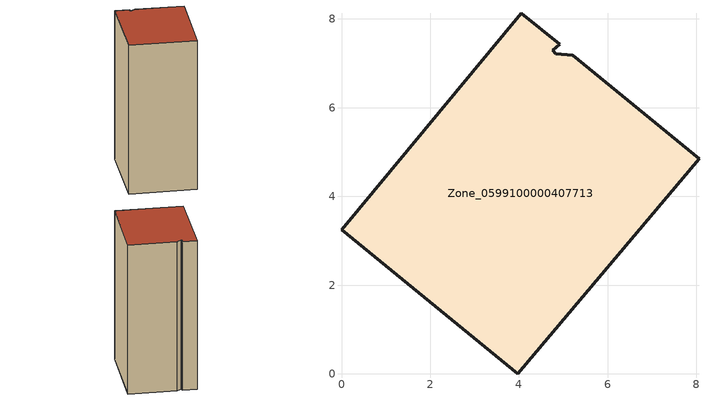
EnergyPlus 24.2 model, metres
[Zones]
Zone_0599100000407713
 floor ground (C_G): 0,3.25 4.05,8.13 4.91,7.42 4.76,7.29 4.83,7.22 5.21,7.18 8.06,4.85 3.97,0 z0
 wall outside (C_F): 4.05,8.13 0,3.25 3.97,0 8.06,4.85 5.21,7.18 4.83,7.22 4.76,7.29 4.91,7.42 4.05,8.13 z0:11.98
 roof outside (C_R): 8.06,4.85 5.21,7.18 4.83,7.22 4.76,7.29 4.91,7.42 4.05,8.13 0,3.25 3.97,0 z11.98
[BUILDING]
Pand.0599100000407713: North Axis=0; Terrain=City; Loads Convergence Tolerance Value=0.04; Temperature Convergence Tolerance Value=0.4; Solar Distribution=FullExterior; Maximum Number of Warmup Days=25; Minimum Number of Warmup Days=1
[Site:Location]
Rotterdam.The.Hague.AP_ZH_NLD Design_Conditions: Latitude=51.96; Longitude=4.45; Time Zone=1; Elevation=-4.5
[SITE:GROUNDTEMPERATURE:BUILDINGSURFACE]
18, 18, 18, 18, 18, 18, 18, 18, 18, 18, 18, 18
[MATERIAL] Thermal Absorptance=0.9; Solar Absorptance=0.7; Visible Absorptance=0.7
Name | Roughness | Thickness | Conductivity | Density | Specific Heat
G.TI.1992-2005 | MediumSmooth | 0.15 | 0.06 | 540 | 1210
F.TI.1992-2005 | Rough | 0.3 | 0.12 | 1920 | 840
R.TI.1992-2005 | MediumRough | 0.2 | 0.08 | 1500 | 1000
[CONSTRUCTION]
C_G: G.TI.1992-2005
C_F: F.TI.1992-2005
C_R: R.TI.1992-2005
[ZONE]
Zone_0599100000407713: Type=1; Multiplier=1; Ceiling Height=Autocalculate; Volume=Autocalculate; Floor Area=autocalculate; Part of Total Floor Area=Yes
[ZONEINFILTRATION:DESIGNFLOWRATE]
Infil_Zone_0599100000407713: Zone or ZoneList or Space or SpaceList=Zone_0599100000407713; Schedule=AlwaysOn; Design Flow Rate Calculation Method=Flow/Area; Flow Rate per Floor Area=0.0015; Constant Term Coefficient=1; Temperature Term Coefficient=0; Velocity Term Coefficient=0; Velocity Squared Term Coefficient=0
[HVACTEMPLATE:ZONE:IDEALLOADSAIRSYSTEM]
Zone_0599100000407713: Maximum Heating Supply Air Temperature=50; Minimum Cooling Supply Air Temperature=13; Maximum Heating Supply Air Humidity Ratio=0.0156; Minimum Cooling Supply Air Humidity Ratio=0.0077; Heating Limit=NoLimit; Cooling Limit=NoLimit; Dehumidification Control Type=ConstantSensibleHeatRatio; Cooling Sensible Heat Ratio=0.7; Dehumidification Setpoint=60; Humidification Control Type=None; Humidification Setpoint=30; Outdoor Air Method=None; Outdoor Air Flow Rate per Person=0.00944; Outdoor Air Flow Rate per Zone Floor Area=0; Outdoor Air Flow Rate per Zone=0; Demand Controlled Ventilation Type=None; Outdoor Air Economizer Type=NoEconomizer; Heat Recovery Type=None; Sensible Heat Recovery Effectiveness=0.7; Latent Heat Recovery Effectiveness=0.65
[ZONECONTROL:THERMOSTAT]
ThermostatControl_Zone_0599100000407713: Zone or ZoneList=Zone_0599100000407713; Control Type Schedule=DualSetpointControlType; Control 1=Thermostat_Zone_0599100000407713; Temperature Difference Between Cutout And Setpoint=0
[THERMOSTATSETPOINT:DUALSETPOINT]
Thermostat_Zone_0599100000407713: Heating Setpoint Temperature Schedule=HeatingSetpoint_Zone_0599100000407713; Cooling Setpoint Temperature Schedule=CoolingSetpoint_Zone_0599100000407713
[SCHEDULE:COMPACT]
HeatingSetpoint_Zone_0599100000407713: Through: 12/31, For: AllDays, Until: 24:00, 21
CoolingSetpoint_Zone_0599100000407713: Through: 12/31, For: AllDays, Until: 24:00, 24
DualSetpointControlType: Through: 12/31, For: AllDays, Until: 24:00, 4
AlwaysOn: Through: 12/31, For: AllDays, Until: 24:00, 1
